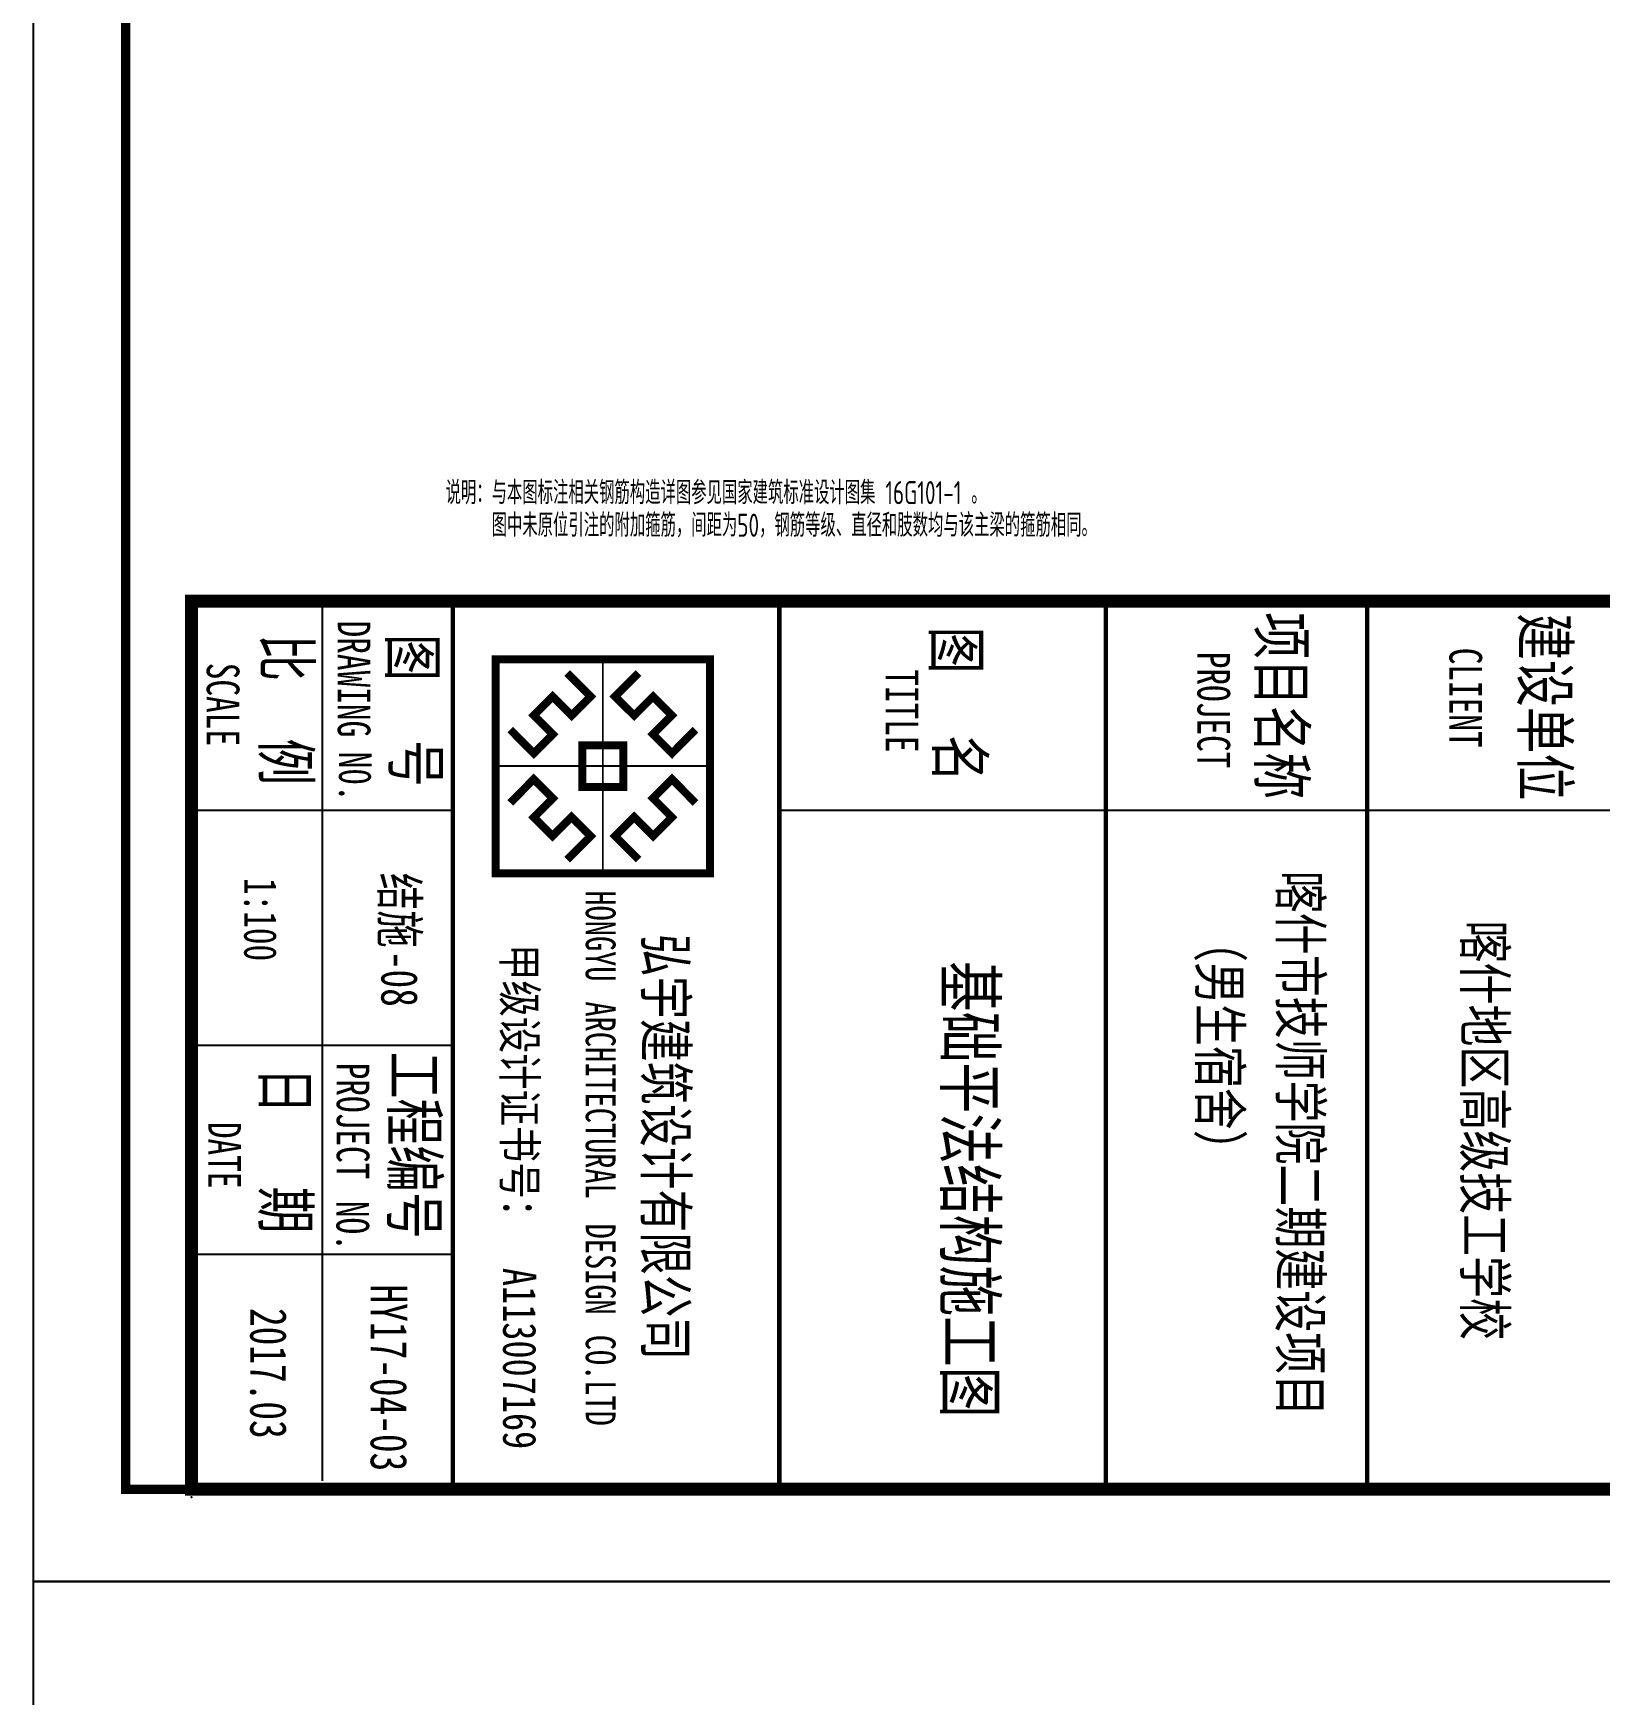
# Model space of a CAD drawing. Header units: millimetres. Extents: x 539196 to 807275, y 431843 to 1156631.
# Drawn here: x 669890 to 686853, y 851118 to 869109 of the extents above; entities that cross this region are included whole.
import ezdxf
from ezdxf.enums import TextEntityAlignment as Align

# ---------------------------------------------------------------- set-up
doc = ezdxf.new("R2010")
doc.units = ezdxf.units.MM
doc.header["$MEASUREMENT"] = 0
doc.layers.add('PUB_TITLE', color=4, linetype='Continuous')
doc.layers.add('TK', color=9, linetype='Continuous')
doc.layers.add('说明文字', color=7, linetype='Continuous', lineweight=18)
doc.styles.add('-宋体', font='', dxfattribs={"width": 0.8})
doc.styles.add('_TEL_DIM', font='simhei.ttf', dxfattribs={"width": 0.8, "height": 3.5})
doc.styles.add('样式 1_yjk', font='yjkeng.shx', dxfattribs={"width": 0.7, "bigfont": 'yjkchn.shx'})
doc.styles.add('样式 1_yjk_yjk_yjk_yjk_yjk_yjk_yjk_yjk_yjk_yjk', font='yjkeng.shx', dxfattribs={"width": 0.7, "bigfont": 'yjkchn.shx'})
doc.styles.get('-宋体').set_extended_font_data('SimSun')

# ---------------------------------------------------------------- blocks, each defined once
blk = doc.blocks.new('logo')
at = {"color": 6}
blk.add_line((1004, 2011), (1004, 0), dxfattribs=at)
at = {"color": 6, "const_width": 74.6}
for points in [[(0, 2011), (2008, 2011), (2008, 0), (0, 0)], [(809, 1198), (1199, 1198), (1199, 813), (809, 813)]]:
    blk.add_lwpolyline(points, close=True, dxfattribs=at)
at = {"color": 6}
blk.add_lwpolyline([(0, 2011), (2008, 2011), (2008, 0), (0, 0)], close=True, dxfattribs=at)
for points, const_width in [([(660, 1874), (883, 1654), (704, 1475), (526, 1653), (350, 1477), (528, 1299), (350, 1120), (129, 1340)], 74.6), ([(1004, 2011), (1004, 0)], 15.2), ([(1348, 1874), (1125, 1654), (1304, 1475), (1482, 1653), (1658, 1477), (1480, 1299), (1659, 1120), (1879, 1340)], 74.6), ([(0, 1006), (2008, 1006)], 15.2), ([(660, 137), (883, 357), (704, 536), (526, 358), (350, 534), (528, 712), (350, 891), (129, 671)], 74.6), ([(1348, 137), (1125, 357), (1304, 536), (1482, 358), (1658, 534), (1480, 712), (1659, 891), (1879, 671)], 74.6)]:
    blk.add_lwpolyline(points, dxfattribs=dict(at, const_width=const_width))
blk = doc.blocks.new('图签11')
for p, q in [((3661956, -366171), (3661956, -326171)), ((3663556, -361670), (3663556, -355170)), ((3661956, -359170), (3661956, -357170)), ((3661956, -364170), (3661956, -361670)), ((3661956, -361670), (3668756, -361670)), ((3661956, -365170), (3661956, -364170)), ((3661956, -364170), (3668756, -364170)), ((3661956, -364170), (3668691, -364170)), ((3663556, -366171), (3663556, -364170)), ((3665356, -366171), (3665356, -364170)), ((3666956, -366171), (3666956, -364170)), ((3661956, -366170), (3661956, -365170)), ((3661956, -365170), (3668691, -365170)), ((3661956, -365170), (3662956, -365170)), ((3662956, -365170), (3663156, -365170)), ((3663156, -365170), (3663356, -365170)), ((3668756, -366171), (3661956, -366171)), ((3661956, -366171), (3663656, -366171)), ((3668756, -366170), (3662804, -366170))]:
    blk.add_line(p, q)
at = {"const_width": 34}
for points in [[(3661956, -357170), (3668756, -357170)], [(3661956, -359170), (3668756, -359170)], [(3661956, -361670), (3668756, -361670)], [(3661956, -364170), (3668756, -364170)]]:
    blk.add_lwpolyline(points, dxfattribs=at)
for p in [(3668756, -366170), (3668756, -366170), (3668817, -366171), (3668756, -366310)]:
    blk.add_point(p)
at = {"layer": 'PUB_TITLE', "const_width": 100}
blk.add_lwpolyline([(3661956, -326171), (3668756, -326171), (3668756, -366170), (3661956, -366170)], close=True, dxfattribs=at)
at = {"color": 5, "xscale": 0.8162497761659324, "yscale": 0.8162497763405554, "zscale": 0.8162497763059946}
blk.add_blockref('logo', (3662401, -363842), dxfattribs=at)
at = {"style": '-宋体', "width": 0.75}
for s, height, p in [('建设单位', 350, (3662049, -355982)), ('CLIENT', 250, (3662313, -356540)), ('项目名称', 350, (3662041, -357998)), ('PROJECT', 250, (3662344, -358469)), ('图', 350, (3662152, -360488)), ('名', 350, (3662981, -360463)), ('TITLE', 250, (3662478, -360855)), ('图', 350, (3662208, -364650)), ('号', 350, (3663020, -364626)), ('工程编号', 350, (3665406, -364638)), ('DRAWING', 250, (3662105, -365051)), ('N0.', 250, (3663109, -365041)), ('PROJECT', 250, (3665490, -365059)), ('NO.', 250, (3666548, -365061)), ('比', 350, (3662210, -365616)), ('例', 350, (3663008, -365622)), ('日', 350, (3665523, -365625)), ('期', 350, (3666438, -365622)), ('2017.03', 280.3, (3667368, -365721)), ('1:100', 250, (3664075, -365767)), ('SCALE', 250, (3662428, -366054)), ('DATE', 250, (3665943, -366042))]:
    blk.add_text(s, height=height, dxfattribs=at).set_placement(p)
at = {"color": 1, "style": '-宋体', "width": 0.75}
for s, height, p in [('喀什地区高级技工学校', 313.9, (3664402, -356425)), ('喀什市技师学院二期建设项目', 313.91, (3664021, -357837)), ('（男生宿舍）', 313.9, (3664398, -358454)), ('HY17-04-03', 280.3, (3667188, -364799))]:
    blk.add_text(s, height=height, dxfattribs=at).set_placement(p)
at = {"layer": 'TK', "color": 9}
for s, height, style, width, p in [('弘宇建筑设计有限公司', 319, '-宋体', 0.75, (3664503, -362698)), ('HONGYU', 227.8, '-宋体', 0.75, (3664171, -363152, 0)), ('ARCHITECTURAL', 227.85, '-宋体', 0.75, (3665021, -363152, 0)), ('DESIGN', 227.8, '-宋体', 0.75, (3666722, -363152, 0)), ('CO.LTD', 227.8, '-宋体', 0.75, (3667573, -363152, 0)), ('甲级设计证书号：', 255.1, '_TEL_DIM', 0.8, (3664582, -363785)), ('A113007169', 255.1, '_TEL_DIM', 0.8, (3667061, -363785))]:
    blk.add_text(s, height=height, dxfattribs=dict(at, style=style, width=width)).set_placement(p)

msp = doc.modelspace()

# ---------------------------------------------------------------- linework, layer by layer
at = {"layer": 'PUB_TITLE'}
for points in [[(669890.4, 852343), (729290.4, 852343), (729290.4, 936443), (669890.4, 936443)], [(669890.4, 768243), (729290.4, 768243), (729290.4, 852343), (669890.4, 852343)]]:
    msp.add_lwpolyline(points, close=True, dxfattribs=at)
at = {"layer": 'PUB_TITLE', "const_width": 100}
msp.add_lwpolyline([(670890.4, 853343), (728290.4, 853343), (728290.4, 933943), (670890.4, 933943)], close=True, dxfattribs=at)

# ---------------------------------------------------------------- block references
at = {"xscale": 1.41428571427241, "yscale": 1.41428571427241, "zscale": 1.414285714285714, "rotation": 270}
msp.add_blockref('图签11', (1189474.3, 6042012.1), dxfattribs=at)

# ---------------------------------------------------------------- texts
at = {"style": '-宋体', "width": 0.75}
for s, height, p in [('结施', 396.39, (673660.3, 860018.7)), ('-08', 396.39, (673660.3, 859173)), ('基础平法结构施工图', 537.07, (679767.2, 859063.6))]:
    msp.add_text(s, height=height, rotation=270, dxfattribs=at).set_placement(p)
at = {"layer": '说明文字', "linetype": 'Continuous', "width": 0.7}
for s, style, p in [('说明：与本图标注相关钢筋构造详图参见国家建筑标准设计图集 16G101-1 。', '样式 1_yjk', (674355.4, 864259.2)), ('说明：与本图标注相关钢筋构造详图参见国家建筑标准设计图集 16G101-1 。', '样式 1_yjk_yjk_yjk_yjk_yjk_yjk_yjk_yjk_yjk_yjk', (674355.4, 864259.2)), ('\u3000\u3000\u3000图中未原位引注的附加箍筋，间距为50，钢筋等级、直径和肢数均与该主梁的箍筋相同。', '样式 1_yjk', (674355.4, 863906.5))]:
    msp.add_text(s, height=250, dxfattribs=dict(at, style=style)).set_placement(p, align=Align.TOP_LEFT)

doc.saveas('drawing.dxf')
